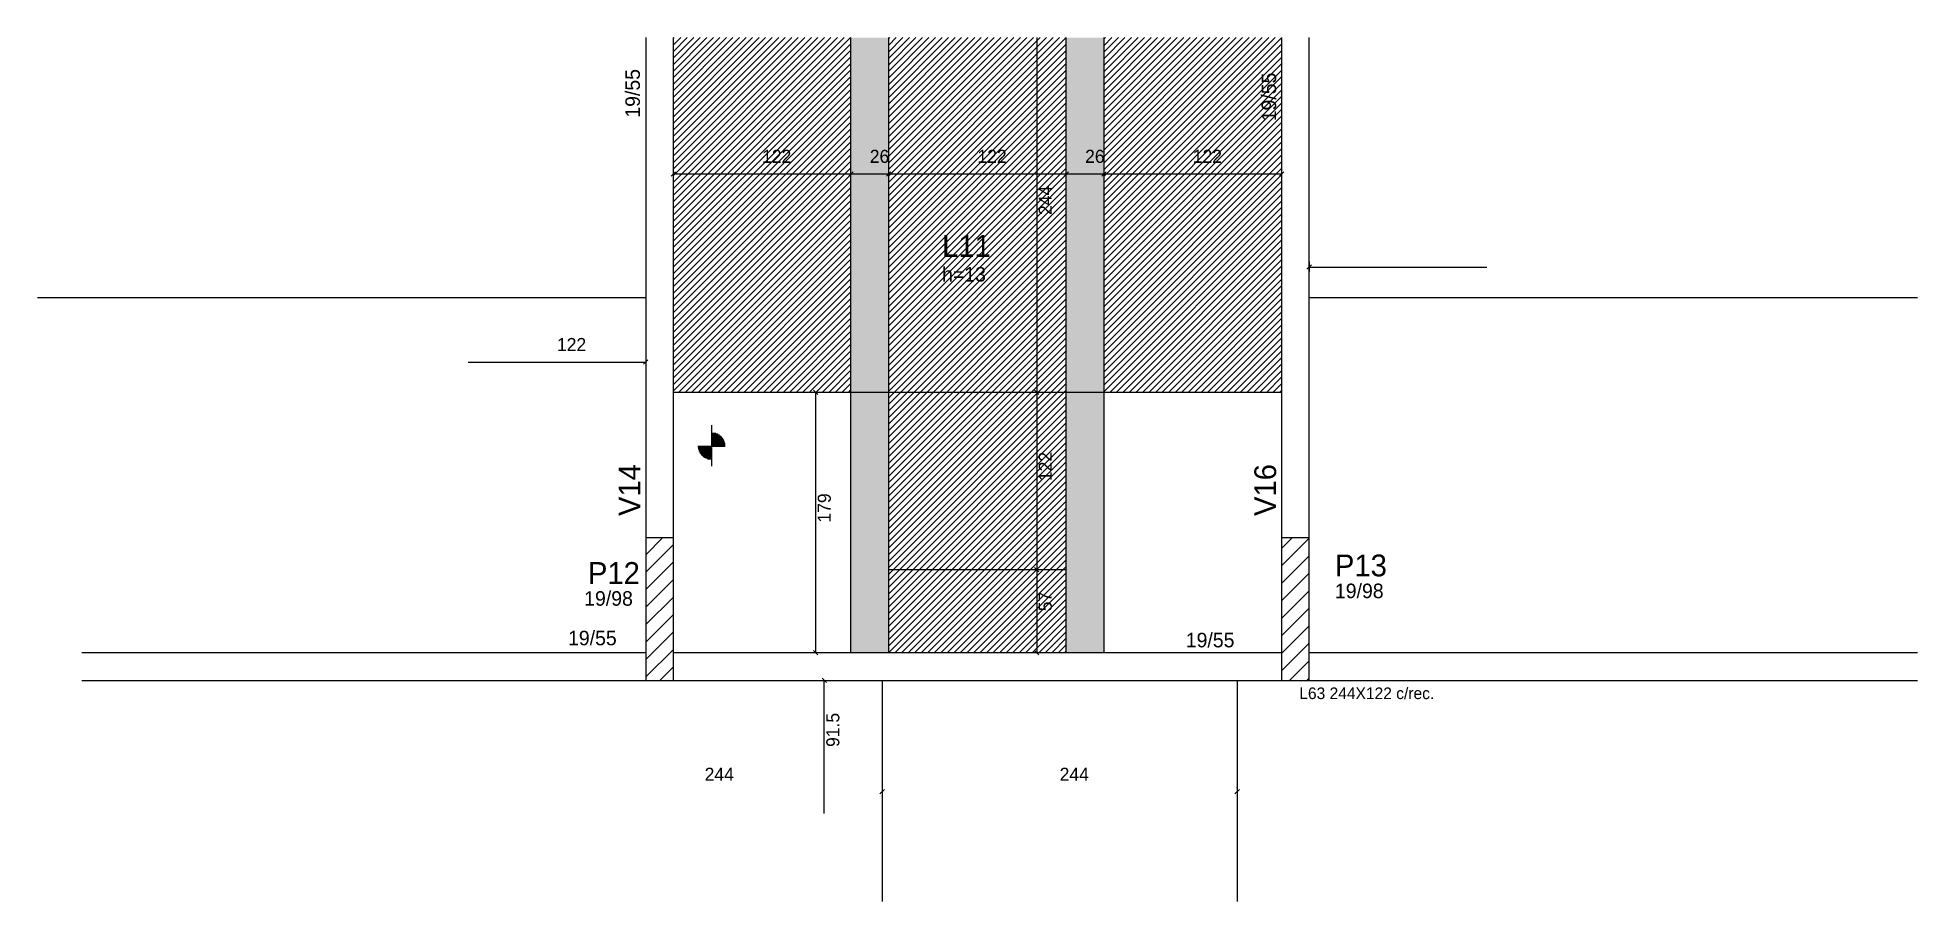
# Model space of a CAD drawing. Header units: metres. Extents: x 4072 to 5364, y 2128 to 2722.
import ezdxf

# ---------------------------------------------------------------- set-up
doc = ezdxf.new("R2010")
doc.units = ezdxf.units.M
for name, color, linetype in [('3', 7, 'Continuous'), ('4', 7, 'Continuous'), ('7', 7, 'Continuous'), ('9', 7, 'Continuous'), ('AUX00', 7, 'Continuous'), ('Hachura', 7, 'Continuous'), ('Painéis', 7, 'Continuous'), ('REAPROVEITAMENTO', 7, 'Continuous')]:
    doc.layers.add(name, color=color, linetype=linetype)

msp = doc.modelspace()

# ---------------------------------------------------------------- hatches: boundary and pattern name
at = {"layer": '9'}
h = msp.add_hatch(color=7, dxfattribs=at)
h.dxf.hatch_style = 1
h.paths.add_polyline_path([(4508.5, 2299), (4508.5, 2499), (4508.5, 2299), (4508.5, 2299)])
at = {"layer": 'Hachura'}
h = msp.add_hatch(color=7, dxfattribs=at)
h.dxf.hatch_style = 1
h.paths.add_polyline_path([(4630.5, 2299), (4656.5, 2299), (4656.5, 2722), (4630.5, 2722), (4630.5, 2299)])
h = msp.add_hatch(color=7, dxfattribs=at)
h.dxf.hatch_style = 1
h.paths.add_polyline_path([(4778.5, 2299), (4804.5, 2299), (4804.5, 2722), (4778.5, 2722), (4778.5, 2299)])
at = {"layer": 'REAPROVEITAMENTO'}
h = msp.add_hatch(dxfattribs=at)
h.set_pattern_fill('ANSI31')
h.paths.add_polyline_path([(4508.5, 2478), (4630.5, 2478), (4630.5, 2722), (4508.5, 2722), (4508.5, 2478)])
h = msp.add_hatch(dxfattribs=at)
h.set_pattern_fill('ANSI31')
h.paths.add_polyline_path([(4778.5, 2722), (4656.5, 2722), (4656.5, 2299), (4778.5, 2299), (4778.5, 2722)])
h = msp.add_hatch(dxfattribs=at)
h.set_pattern_fill('ANSI31')
h.paths.add_polyline_path([(4804.5, 2478), (4926.5, 2478), (4926.5, 2722), (4804.5, 2722), (4804.5, 2478)])

# ---------------------------------------------------------------- linework, layer by layer
at = {"color": 0, "lineweight": 25}
for p, q in [((4653.5, 2204.9), (4650.5, 2201.9)), ((4650.5, 2201.9), (4653.5, 2204.9)), ((4897.5, 2204.9), (4894.5, 2201.9)), ((4894.5, 2201.9), (4897.5, 2204.9))]:
    msp.add_line(p, q, dxfattribs=at)
at = {"color": 4, "lineweight": 25}
msp.add_line((4896, 2205.8), (4896, 2206.4), dxfattribs=at)
at = {"layer": '3', "color": 3, "lineweight": 25}
for p, q in [((4534.8, 2455.5), (4534.8, 2427.3)), ((4534.8, 2450.4), (4534.8, 2431.7)), ((4534.8, 2450), (4537.7, 2450)), ((4534.8, 2449.4), (4539.1, 2449.4)), ((4534.8, 2448.8), (4540.1, 2448.8)), ((4534.8, 2448.2), (4540.9, 2448.2)), ((4534.8, 2447.6), (4541.5, 2447.6)), ((4534.8, 2447), (4542, 2447)), ((4534.8, 2446.4), (4542.5, 2446.4)), ((4534.8, 2445.8), (4542.9, 2445.8)), ((4534.8, 2445.2), (4543.2, 2445.2)), ((4534.8, 2444.6), (4543.4, 2444.6)), ((4534.8, 2444), (4543.7, 2444)), ((4534.8, 2443.4), (4543.8, 2443.4)), ((4534.8, 2442.8), (4544, 2442.8)), ((4534.8, 2442.2), (4544.1, 2442.2)), ((4525.4, 2441.1), (4544.1, 2441.1)), ((4534.8, 2440.5), (4525.4, 2440.5)), ((4534.8, 2439.9), (4525.5, 2439.9)), ((4534.8, 2439.3), (4525.6, 2439.3)), ((4534.8, 2438.7), (4525.7, 2438.7)), ((4534.8, 2438.1), (4525.9, 2438.1)), ((4534.8, 2437.5), (4526.1, 2437.5)), ((4534.8, 2436.9), (4526.4, 2436.9)), ((4534.8, 2436.3), (4526.7, 2436.3)), ((4534.8, 2435.7), (4527.1, 2435.7)), ((4534.8, 2435.1), (4527.5, 2435.1)), ((4534.8, 2434.5), (4528.1, 2434.5)), ((4534.8, 2433.9), (4528.7, 2433.9)), ((4534.8, 2433.3), (4529.5, 2433.3)), ((4534.8, 2432.7), (4530.5, 2432.7)), ((4534.8, 2432.1), (4531.9, 2432.1)), ((4534.8, 2441.6), (4544.1, 2441.6)), ((4489.5, 2366.4), (4501.1, 2378)), ((4926.5, 2370.7), (4933.8, 2378)), ((4926.5, 2358.7), (4945.5, 2377.7)), ((4489.5, 2354.4), (4508.5, 2373.4)), ((4926.5, 2346.6), (4945.5, 2365.6)), ((4489.5, 2342.4), (4508.5, 2361.4)), ((4926.5, 2334.6), (4945.5, 2353.6)), ((4489.5, 2330.4), (4508.5, 2349.4)), ((4926.5, 2322.6), (4945.5, 2341.6)), ((4489.5, 2318.3), (4508.5, 2337.3)), ((4926.5, 2310.6), (4945.5, 2329.6)), ((4489.5, 2306.3), (4508.5, 2325.3)), ((4489.5, 2294.3), (4508.5, 2313.3)), ((4926.5, 2298.5), (4945.5, 2317.5)), ((4489.5, 2282.3), (4508.5, 2301.3)), ((4926.5, 2286.5), (4945.5, 2305.5)), ((4499.3, 2280), (4508.5, 2289.3)), ((4932, 2280), (4945.5, 2293.5)), ((4944, 2280), (4945.5, 2281.5))]:
    msp.add_line(p, q, dxfattribs=at)
for points in [[(4489.5, 2722), (4489.5, 2378)], [(4508.5, 2378), (4508.5, 2722)], [(4926.5, 2722), (4926.5, 2378)], [(4945.5, 2378), (4945.5, 2722)], [(4489.5, 2299), (4102, 2299)], [(4926.5, 2299), (4508.5, 2299)], [(5363.5, 2299), (4945.5, 2299)], [(4102, 2280), (4489.5, 2280)], [(4508.5, 2280), (4926.5, 2280)], [(4945.5, 2280), (5363.5, 2280)]]:
    msp.add_lwpolyline(points, dxfattribs=at)
at = {"layer": '7', "color": 7, "lineweight": 25}
for points in [[(4489.5, 2280), (4508.5, 2280), (4508.5, 2378), (4489.5, 2378), (4489.5, 2280)], [(4926.5, 2280), (4945.5, 2280), (4945.5, 2378), (4926.5, 2378), (4926.5, 2280)]]:
    msp.add_lwpolyline(points, dxfattribs=at)
at = {"layer": 'Painéis', "color": 200, "lineweight": 25}
for p, q in [((4630.5, 2299), (4630.5, 2722)), ((4656.5, 2299), (4656.5, 2722)), ((4778.5, 2299), (4778.5, 2722)), ((4804.5, 2299), (4804.5, 2722)), ((4489.5, 2543), (4071.5, 2543)), ((5363.5, 2543), (4945.5, 2543)), ((4926.5, 2478), (4508.5, 2478)), ((4778.5, 2356), (4656.5, 2356)), ((4652, 2280), (4652, 2128)), ((4896, 2280), (4896, 2128))]:
    msp.add_line(p, q, dxfattribs=at)
at = {"layer": 'Painéis', "color": 4, "lineweight": 25}
for p, q in [((4758.2, 2722), (4758.2, 2478)), ((4508.5, 2628.2), (4630.5, 2628.2)), ((4630.5, 2628.2), (4656.5, 2628.2)), ((4656.5, 2628.2), (4778.5, 2628.2)), ((4778.5, 2628.2), (4804.5, 2628.2)), ((4804.5, 2628.2), (4926.5, 2628.2)), ((4945.5, 2567.9), (4945.5, 2561.2)), ((4945.5, 2564.2), (5067.5, 2564.2)), ((4367.5, 2498.8), (4489.5, 2498.8)), ((4606.3, 2478), (4606.3, 2299)), ((4758.2, 2478), (4758.2, 2356)), ((4758.2, 2356), (4758.2, 2299)), ((4612.2, 2188.5), (4612.2, 2280))]:
    msp.add_line(p, q, dxfattribs=at)
at = {"layer": 'Painéis', "color": 0, "lineweight": 25}
for p, q in [((4510, 2629.7), (4507, 2626.7)), ((4629, 2626.7), (4632, 2629.7)), ((4632, 2629.7), (4629, 2626.7)), ((4655, 2626.7), (4658, 2629.7)), ((4658, 2629.7), (4655, 2626.7)), ((4777, 2626.7), (4780, 2629.7)), ((4780, 2629.7), (4777, 2626.7)), ((4803, 2626.7), (4806, 2629.7)), ((4806, 2629.7), (4803, 2626.7)), ((4925, 2626.7), (4928, 2629.7)), ((4947, 2565.7), (4944, 2562.7)), ((4488, 2497.3), (4491, 2500.3)), ((4607.8, 2476.5), (4604.8, 2479.5)), ((4756.7, 2479.5), (4759.7, 2476.5)), ((4759.7, 2476.5), (4756.7, 2479.5)), ((4756.7, 2357.5), (4759.7, 2354.5)), ((4759.7, 2354.5), (4756.7, 2357.5)), ((4604.8, 2300.5), (4607.8, 2297.5)), ((4756.7, 2300.5), (4759.7, 2297.5)), ((4613.7, 2278.5), (4610.7, 2281.5))]:
    msp.add_line(p, q, dxfattribs=at)

# ---------------------------------------------------------------- texts
at = {"color": 240, "lineweight": 25}
for p in [(4530, 2210.9), (4774, 2210.9)]:
    msp.add_text('244', height=9, dxfattribs=at).set_placement(p)
at = {"layer": '3', "color": 3, "lineweight": 25}
for p in [(4485.5, 2666.9), (4922.8, 2664.4)]:
    msp.add_text('19/55', height=10, rotation=90, dxfattribs=at).set_placement(p)
for s, p in [('h=13', (4693.2, 2554.2)), ('19/98', (4447.2, 2331.3)), ('19/98', (4963.2, 2336.5)), ('19/55', (4436.1, 2304.1)), ('19/55', (4860.7, 2302.7))]:
    msp.add_text(s, height=10, dxfattribs=at).set_placement(p)
at = {"layer": '4', "color": 4, "lineweight": 25}
for s, p in [('L11', (4693.2, 2571.2)), ('P13', (4963.2, 2351.5)), ('P12', (4449.8, 2346.3))]:
    msp.add_text(s, height=15, dxfattribs=at).set_placement(p)
for s, p in [('V14', (4485.8, 2393)), ('V16', (4922.8, 2393))]:
    msp.add_text(s, height=15, rotation=90, dxfattribs=at).set_placement(p)
at = {"layer": 'AUX00', "color": 7, "lineweight": 25}
msp.add_text('L63^J244X122^Jc/rec.', height=8, dxfattribs=at).set_placement((4938.7, 2267.1))
at = {"layer": 'Painéis', "color": 240, "lineweight": 25}
for s, p in [('122', (4569.5, 2635.8)), ('26', (4643.5, 2635.8)), ('122', (4717.5, 2635.8)), ('26', (4791.5, 2635.8)), ('122', (4865.5, 2635.8)), ('122', (4428.5, 2506.4))]:
    msp.add_text(s, height=9, dxfattribs=at).set_placement(p)
for s, p in [('244', (4768.6, 2600)), ('122', (4768.6, 2417)), ('179', (4616.7, 2388.5)), ('57', (4768.6, 2327.5)), ('91.5', (4622.6, 2234.2))]:
    msp.add_text(s, height=9, rotation=90, dxfattribs=at).set_placement(p)

doc.saveas('drawing.dxf')
